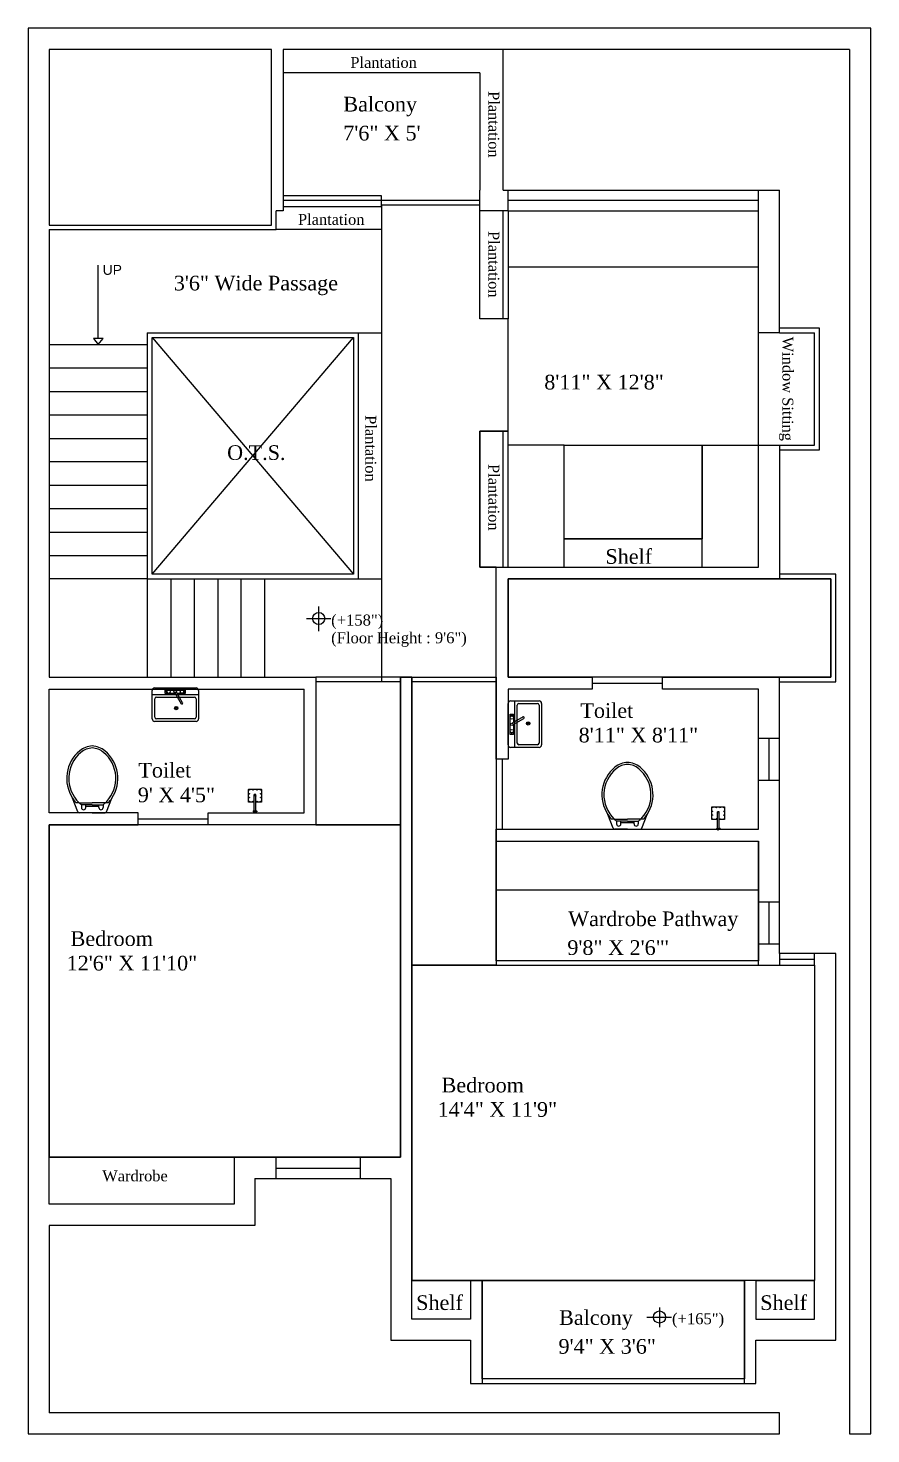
# Model space of a CAD drawing. Header units: millimetres. Extents: x 17288 to 18590, y 19555 to 20160.
# Drawn here: x 17732 to 18092, y 19555 to 20155 of the extents above; entities that cross this region are included whole.
import ezdxf

# ---------------------------------------------------------------- set-up
doc = ezdxf.new("R2010")
doc.units = ezdxf.units.MM
doc.header["$LTSCALE"] = 0.5
doc.linetypes.add('CENTER2', pattern=[28.575, 19.05, -3.175, 3.175, -3.175])
for name, color, linetype in [('Balcony1', 7, 'Continuous'), ('Balcony2', 7, 'Continuous'), ('BathRoom2', 7, 'Continuous'), ('BathRoom3', 7, 'Continuous'), ('BedRoom2', 7, 'Continuous'), ('BedRoom3', 7, 'Continuous'), ('Boundary', 7, 'Continuous'), ('Doors', 7, 'Continuous'), ('Ots1', 7, 'Continuous'), ('Passage', 7, 'Continuous'), ('Plantation', 7, 'Continuous'), ('PoojaArea', 7, 'Continuous'), ('Shelf', 7, 'Continuous'), ('Staircase', 7, 'Continuous'), ('Staircase_innerwall', 7, 'Continuous'), ('Staircase_outerwall', 7, 'Continuous'), ('WalkinCloset', 7, 'Continuous'), ('Wardrobe2', 7, 'Continuous'), ('WashBasin', 7, 'Continuous'), ('WC', 7, 'Continuous'), ('Windows', 7, 'Continuous'), ('WindowSitting', 7, 'Continuous')]:
    doc.layers.add(name, color=color, linetype=linetype)
doc.layers.add('Shower', color=7, linetype='Continuous', plot=False)
doc.styles.add('PDF Arial', font='arial.ttf')
doc.styles.add('PDF Romantic', font='romantic.ttf')

# ---------------------------------------------------------------- blocks, each defined once
blk = doc.blocks.new('WashBasin')
at = {"color": 0, "lineweight": 0}
for p, q in [((-8.84, 0), (8.84, 0)), ((-9.91, -13.21), (-9.91, -1.07)), ((-9.91, -2.86), (9.91, -2.86)), ((-8.84, -12.49), (-8.84, -4.64)), ((-8.12, -3.93), (8.12, -3.93)), ((-4.38, -2.31), (-4.38, -0.88)), ((-4.38, -0.88), (4.19, -0.88)), ((-0.1, -2.31), (-4.38, -2.31)), ((-4.02, -1.42), (-4.02, -1.78)), ((-3.62, -1.42), (-4.02, -1.42)), ((-4.02, -1.78), (-3.62, -1.78)), ((-0.2, -2.13), (2.45, -6.72)), ((3.07, -6.37), (0.42, -1.77)), ((4.19, -2.31), (0.73, -2.31)), ((3.43, -1.42), (3.83, -1.42)), ((3.83, -1.78), (3.43, -1.78)), ((3.83, -1.42), (3.83, -1.78)), ((4.19, -0.88), (4.19, -2.31)), ((8.84, -4.64), (8.84, -12.49)), ((9.91, -1.07), (9.91, -13.21)), ((8.84, -14.28), (-8.84, -14.28)), ((8.12, -13.21), (-8.12, -13.21))]:
    blk.add_line(p, q, dxfattribs=at)
for centre, radius in [((-2.95, -1.6), 0.714), ((-0.1, -1.6), 0.535), ((2.76, -1.6), 0.714), ((0.33, -8.57), 0.714), ((0.33, -8.57), 0.357)]:
    blk.add_circle(centre, radius, dxfattribs=at)
for centre, radius, start, end in [((-8.84, -1.07), 1.07, 90, 180), ((8.84, -1.07), 1.07, 0, 90), ((-8.12, -4.64), 0.714, 90, 180), ((8.12, -4.64), 0.714, 0, 90), ((2.76, -6.54), 0.357, 210, 30), ((-8.84, -13.21), 1.07, 180, 270), ((-8.12, -12.49), 0.714, 180, 270), ((8.12, -12.49), 0.714, 270, 0), ((8.84, -13.21), 1.07, 270, 0)]:
    blk.add_arc(centre, radius, start, end, dxfattribs=at)
blk = doc.blocks.new('Toilet sheet')
at = {"layer": 'WC'}
for p, q in [((0, 0), (-5.46, 0)), ((0, 0), (5.46, 0)), ((-6.13, -0.46), (-8.37, -6.29)), ((-6.82, -4.33), (-5.62, -4.33)), ((-5.62, -4.33), (0, -4.33)), ((-4.64, -3.46), (-4.64, -2.26)), ((0, -3.46), (-4.64, -3.46)), ((-2.81, -2.26), (-2.81, -2.89)), ((2.81, -2.89), (-2.81, -2.89)), ((-2.81, -2.89), (-2.81, -3.46)), ((0, -3.46), (4.64, -3.46)), ((5.62, -4.33), (0, -4.33)), ((2.81, -2.26), (2.81, -2.89)), ((2.81, -2.89), (2.81, -3.46)), ((4.64, -3.46), (4.64, -2.26)), ((5.62, -4.33), (6.82, -4.33)), ((6.13, -0.46), (8.37, -6.29))]:
    blk.add_line(p, q, dxfattribs=at)
for centre, radius, start, end in [((-5.46, -0.72), 0.716, 90, 158.95862), ((5.46, -0.72), 0.716, 21.04138, 90), ((4.36, -14.74), 14.42, 137.04176, 230.42938), ((4.36, -14.74), 15.28, 137.04176, 146.4185), ((4.36, -14.74), 14.42, 133.7957, 137.04176), ((4.36, -14.74), 14.42, 128.59147, 133.7957), ((-3.72, -2.26), 0.911, 0, 180), ((3.72, -2.26), 0.911, 0, 180), ((-4.36, -14.74), 14.42, 46.2043, 51.40853), ((-4.36, -14.74), 14.42, 309.57062, 46.2043), ((-4.36, -14.74), 15.28, 33.5815, 42.95824), ((4.36, -14.74), 15.28, 146.4185, 230.42938), ((-4.36, -14.74), 15.28, 309.57062, 33.5815), ((0.37, -19.56), 9.02, 230.42938, 267.62402), ((0.37, -19.56), 8.16, 230.42938, 267.37533), ((-0.37, -19.56), 8.16, 272.62467, 309.57062), ((-0.37, -19.56), 9.02, 272.37598, 309.57062)]:
    blk.add_arc(centre, radius, start, end, dxfattribs=at)
blk = doc.blocks.new('Shower')
at = {"linetype": 'Continuous'}
for p, q in [((-0.78, 0), (-0.71, 0)), ((-0.78, -0.31), (-0.78, 0)), ((-0.71, 0), (0.71, 0)), ((0.71, 0), (0.78, 0)), ((0.78, -0.31), (0.78, 0)), ((-2.74, -9.58), (-2.74, -4.14)), ((-2.72, -4.12), (-0.36, -4.12)), ((-2.51, -4.39), (-2.51, -4.41)), ((-2.47, -4.39), (-2.51, -4.39)), ((-2.51, -4.41), (-2.47, -4.41)), ((-2.48, -4.39), (-2.48, -4.41)), ((-2.45, -4.35), (-2.47, -4.35)), ((-2.47, -4.35), (-2.47, -4.39)), ((-2.45, -4.38), (-2.47, -4.38)), ((-2.47, -4.41), (-2.47, -4.45)), ((-2.47, -4.43), (-2.45, -4.43)), ((-2.47, -4.45), (-2.45, -4.45)), ((-2.45, -5.99), (-2.47, -5.99)), ((-2.47, -5.99), (-2.47, -6.03)), ((-2.45, -4.39), (-2.45, -4.35)), ((-2.41, -4.39), (-2.45, -4.39)), ((-2.45, -4.41), (-2.41, -4.41)), ((-2.45, -4.45), (-2.45, -4.41)), ((-2.45, -6.03), (-2.45, -5.99)), ((-2.43, -4.41), (-2.43, -4.39)), ((-2.41, -4.41), (-2.41, -4.39)), ((-0.87, -4.39), (-0.87, -4.41)), ((-0.83, -4.39), (-0.87, -4.39)), ((-0.87, -4.41), (-0.83, -4.41)), ((-0.85, -4.39), (-0.85, -4.41)), ((-0.81, -4.35), (-0.83, -4.35)), ((-0.83, -4.35), (-0.83, -4.39)), ((-0.81, -4.38), (-0.83, -4.38)), ((-0.83, -4.41), (-0.83, -4.45)), ((-0.83, -4.43), (-0.81, -4.43)), ((-0.83, -4.45), (-0.81, -4.45)), ((-0.81, -4.39), (-0.81, -4.35)), ((-0.77, -4.39), (-0.81, -4.39)), ((-0.81, -4.41), (-0.77, -4.41)), ((-0.81, -4.45), (-0.81, -4.41)), ((-0.79, -4.41), (-0.79, -4.39)), ((-0.77, -4.41), (-0.77, -4.39)), ((-0.71, -0.36), (-0.73, -0.36)), ((0.71, -0.36), (-0.71, -0.36)), ((-0.36, -0.36), (-0.36, -7.4)), ((0.36, -0.36), (0.36, -7.4)), ((0.36, -4.12), (2.72, -4.12)), ((0.73, -0.36), (0.71, -0.36)), ((0.77, -4.39), (0.77, -4.41)), ((0.81, -4.39), (0.77, -4.39)), ((0.77, -4.41), (0.81, -4.41)), ((0.79, -4.39), (0.79, -4.41)), ((0.83, -4.35), (0.81, -4.35)), ((0.81, -4.35), (0.81, -4.39)), ((0.83, -4.38), (0.81, -4.38)), ((0.81, -4.41), (0.81, -4.45)), ((0.81, -4.43), (0.83, -4.43)), ((0.81, -4.45), (0.83, -4.45)), ((0.83, -4.39), (0.83, -4.35)), ((0.87, -4.39), (0.83, -4.39)), ((0.83, -4.41), (0.87, -4.41)), ((0.83, -4.45), (0.83, -4.41)), ((0.85, -4.41), (0.85, -4.39)), ((0.87, -4.41), (0.87, -4.39)), ((2.41, -4.39), (2.41, -4.41)), ((2.45, -4.39), (2.41, -4.39)), ((2.41, -4.41), (2.45, -4.41)), ((2.43, -4.39), (2.43, -4.41)), ((2.47, -4.35), (2.45, -4.35)), ((2.45, -4.35), (2.45, -4.39)), ((2.47, -4.38), (2.45, -4.38)), ((2.45, -4.41), (2.45, -4.45)), ((2.45, -4.43), (2.47, -4.43)), ((2.45, -4.45), (2.47, -4.45)), ((2.47, -5.99), (2.45, -5.99)), ((2.45, -5.99), (2.45, -6.03)), ((2.47, -4.39), (2.47, -4.35)), ((2.51, -4.39), (2.47, -4.39)), ((2.47, -4.41), (2.51, -4.41)), ((2.47, -4.45), (2.47, -4.41)), ((2.47, -6.03), (2.47, -5.99)), ((2.48, -4.41), (2.48, -4.39)), ((2.51, -4.41), (2.51, -4.39)), ((2.74, -4.14), (2.74, -9.58)), ((2.72, -9.6), (-2.72, -9.6)), ((-2.51, -6.03), (-2.51, -6.05)), ((-2.47, -6.03), (-2.51, -6.03)), ((-2.51, -6.05), (-2.47, -6.05)), ((-2.51, -7.67), (-2.51, -7.69)), ((-2.47, -7.67), (-2.51, -7.67)), ((-2.51, -7.69), (-2.47, -7.69)), ((-2.51, -9.31), (-2.51, -9.33)), ((-2.47, -9.31), (-2.51, -9.31)), ((-2.51, -9.33), (-2.47, -9.33)), ((-2.48, -6.03), (-2.48, -6.05)), ((-2.48, -7.67), (-2.48, -7.69)), ((-2.48, -9.31), (-2.48, -9.33)), ((-2.45, -6.01), (-2.47, -6.01)), ((-2.47, -6.05), (-2.47, -6.09)), ((-2.47, -6.07), (-2.45, -6.07)), ((-2.47, -6.09), (-2.45, -6.09)), ((-2.45, -7.63), (-2.47, -7.63)), ((-2.47, -7.63), (-2.47, -7.67)), ((-2.45, -7.65), (-2.47, -7.65)), ((-2.47, -7.69), (-2.47, -7.73)), ((-2.47, -7.7), (-2.45, -7.7)), ((-2.47, -7.73), (-2.45, -7.73)), ((-2.45, -9.27), (-2.47, -9.27)), ((-2.47, -9.27), (-2.47, -9.31)), ((-2.45, -9.29), (-2.47, -9.29)), ((-2.47, -9.33), (-2.47, -9.36)), ((-2.47, -9.34), (-2.45, -9.34)), ((-2.47, -9.36), (-2.45, -9.36)), ((-2.41, -6.03), (-2.45, -6.03)), ((-2.45, -6.05), (-2.41, -6.05)), ((-2.45, -6.09), (-2.45, -6.05)), ((-2.45, -7.67), (-2.45, -7.63)), ((-2.41, -7.67), (-2.45, -7.67)), ((-2.45, -7.69), (-2.41, -7.69)), ((-2.45, -7.73), (-2.45, -7.69)), ((-2.45, -9.31), (-2.45, -9.27)), ((-2.41, -9.31), (-2.45, -9.31)), ((-2.45, -9.33), (-2.41, -9.33)), ((-2.45, -9.36), (-2.45, -9.33)), ((-2.43, -6.05), (-2.43, -6.03)), ((-2.43, -7.69), (-2.43, -7.67)), ((-2.43, -9.33), (-2.43, -9.31)), ((-2.41, -6.05), (-2.41, -6.03)), ((-2.41, -7.69), (-2.41, -7.67)), ((-2.41, -9.33), (-2.41, -9.31)), ((-0.87, -9.31), (-0.87, -9.33)), ((-0.83, -9.31), (-0.87, -9.31)), ((-0.87, -9.33), (-0.83, -9.33)), ((-0.85, -9.31), (-0.85, -9.33)), ((-0.81, -9.27), (-0.83, -9.27)), ((-0.83, -9.27), (-0.83, -9.31)), ((-0.81, -9.29), (-0.83, -9.29)), ((-0.83, -9.33), (-0.83, -9.36)), ((-0.83, -9.34), (-0.81, -9.34)), ((-0.83, -9.36), (-0.81, -9.36)), ((-0.81, -9.31), (-0.81, -9.27)), ((-0.77, -9.31), (-0.81, -9.31)), ((-0.81, -9.33), (-0.77, -9.33)), ((-0.81, -9.36), (-0.81, -9.33)), ((-0.79, -9.33), (-0.79, -9.31)), ((-0.77, -9.33), (-0.77, -9.31)), ((0.36, -7.4), (-0.36, -7.4)), ((-0.36, -7.4), (0.36, -7.4)), ((-0.36, -7.44), (-0.36, -7.4)), ((-0.36, -7.44), (0.36, -7.44)), ((0.36, -7.44), (0.36, -7.4)), ((0.77, -9.31), (0.77, -9.33)), ((0.81, -9.31), (0.77, -9.31)), ((0.77, -9.33), (0.81, -9.33)), ((0.79, -9.31), (0.79, -9.33)), ((0.83, -9.27), (0.81, -9.27)), ((0.81, -9.27), (0.81, -9.31)), ((0.83, -9.29), (0.81, -9.29)), ((0.81, -9.33), (0.81, -9.36)), ((0.81, -9.34), (0.83, -9.34)), ((0.81, -9.36), (0.83, -9.36)), ((0.83, -9.31), (0.83, -9.27)), ((0.87, -9.31), (0.83, -9.31)), ((0.83, -9.33), (0.87, -9.33)), ((0.83, -9.36), (0.83, -9.33)), ((0.85, -9.33), (0.85, -9.31)), ((0.87, -9.33), (0.87, -9.31)), ((2.41, -6.03), (2.41, -6.05)), ((2.45, -6.03), (2.41, -6.03)), ((2.41, -6.05), (2.45, -6.05)), ((2.41, -7.67), (2.41, -7.69)), ((2.45, -7.67), (2.41, -7.67)), ((2.41, -7.69), (2.45, -7.69)), ((2.41, -9.31), (2.41, -9.33)), ((2.45, -9.31), (2.41, -9.31)), ((2.41, -9.33), (2.45, -9.33)), ((2.43, -6.03), (2.43, -6.05)), ((2.43, -7.67), (2.43, -7.69)), ((2.43, -9.31), (2.43, -9.33)), ((2.47, -6.01), (2.45, -6.01)), ((2.45, -6.05), (2.45, -6.09)), ((2.45, -6.07), (2.47, -6.07)), ((2.45, -6.09), (2.47, -6.09)), ((2.47, -7.63), (2.45, -7.63)), ((2.45, -7.63), (2.45, -7.67)), ((2.47, -7.65), (2.45, -7.65)), ((2.45, -7.69), (2.45, -7.73)), ((2.45, -7.7), (2.47, -7.7)), ((2.45, -7.73), (2.47, -7.73)), ((2.47, -9.27), (2.45, -9.27)), ((2.45, -9.27), (2.45, -9.31)), ((2.47, -9.29), (2.45, -9.29)), ((2.45, -9.33), (2.45, -9.36)), ((2.45, -9.34), (2.47, -9.34)), ((2.45, -9.36), (2.47, -9.36)), ((2.51, -6.03), (2.47, -6.03)), ((2.47, -6.05), (2.51, -6.05)), ((2.47, -6.09), (2.47, -6.05)), ((2.47, -7.67), (2.47, -7.63)), ((2.51, -7.67), (2.47, -7.67)), ((2.47, -7.69), (2.51, -7.69)), ((2.47, -7.73), (2.47, -7.69)), ((2.47, -9.31), (2.47, -9.27)), ((2.51, -9.31), (2.47, -9.31)), ((2.47, -9.33), (2.51, -9.33)), ((2.47, -9.36), (2.47, -9.33)), ((2.48, -6.05), (2.48, -6.03)), ((2.48, -7.69), (2.48, -7.67)), ((2.48, -9.33), (2.48, -9.31)), ((2.51, -6.05), (2.51, -6.03)), ((2.51, -7.69), (2.51, -7.67)), ((2.51, -9.33), (2.51, -9.31))]:
    blk.add_line(p, q, dxfattribs=at)
at = {"linetype": 'CENTER2'}
for p, q in [((0.48, 0), (-0.48, 0)), ((0, 0.48), (0, -0.48))]:
    blk.add_line(p, q, dxfattribs=at)
at = {"linetype": 'Continuous'}
for centre in [(-2.46, -4.4), (-2.46, -6.04), (-0.82, -4.4), (0.82, -4.4), (2.46, -4.4), (2.46, -6.04), (-2.46, -7.68), (-2.46, -9.32), (-0.82, -9.32), (0.82, -9.32), (2.46, -7.68), (2.46, -9.32)]:
    blk.add_circle(centre, 0.0959, dxfattribs=at)
for centre, radius, start, end in [((-2.72, -4.14), 0.024, 90, 180), ((-0.73, -0.31), 0.048, 180, 270), ((0.73, -0.31), 0.048, 270, 0), ((2.72, -4.14), 0.024, 0, 90), ((-2.72, -9.58), 0.024, 180, 270), ((0, -6.86), 0.444, 144.17523, 215.82477), ((0, -6.86), 0.441, 144.60886, 215.39114), ((0, -6.86), 0.434, 145.96842, 214.03158), ((0, -6.86), 0.432, 146.44269, 213.55731), ((0, -6.86), 0.392, 156.45746, 203.54254), ((0, -6.86), 0.444, 0, 35.82477), ((0, -6.86), 0.441, 0, 35.39114), ((0, -6.86), 0.434, 0, 34.03158), ((0, -6.86), 0.432, 326.44269, 33.55731), ((0, -6.86), 0.392, 336.45746, 23.54254), ((0, -6.86), 0.444, 324.17523, 0), ((0, -6.86), 0.434, 325.96842, 0), ((0, -6.86), 0.441, 324.60886, 0), ((2.72, -9.58), 0.024, 270, 0)]:
    blk.add_arc(centre, radius, start, end, dxfattribs=at)

msp = doc.modelspace()

# ---------------------------------------------------------------- linework, layer by layer
at = {"layer": 'Balcony1', "lineweight": 25}
for p, q in [((17840.96, 20145.89), (17840.96, 20076.94)), ((17925.02, 20135.96), (17840.96, 20135.96)), ((17925.02, 20076.94), (17925.02, 20085.89))]:
    msp.add_line(p, q, dxfattribs=at)
at = {"layer": 'Balcony1'}
msp.add_line((17925.02, 20135.96), (17925.02, 20085.89), dxfattribs=at)
at = {"layer": 'Balcony2'}
for p, q in [((17932.01, 19876.06), (17932.01, 19924.92)), ((18001.73, 19608.97), (18001.73, 19600.59))]:
    msp.add_line(p, q, dxfattribs=at)
at = {"layer": 'Balcony2', "lineweight": 25}
for p, q in [((17925.99, 19620.45), (17925.99, 19576.54)), ((18038.02, 19620.45), (17925.99, 19620.45)), ((18038.02, 19576.54), (18038.02, 19620.45)), ((17996.34, 19604.79), (18006.83, 19604.79)), ((18038.02, 19578.5), (17925.99, 19578.5))]:
    msp.add_line(p, q, dxfattribs=at)
at = {"layer": 'Balcony2'}
msp.add_lwpolyline([(17925.99, 19620.45), (18038.02, 19620.45), (18038.02, 19578.5), (17925.99, 19578.5)], close=True, dxfattribs=at)
at = {"layer": 'Balcony2', "lineweight": 25}
msp.add_circle((18001.73, 19604.86), 2.59, dxfattribs=at)
at = {"layer": 'BathRoom2', "lineweight": 25}
for p, q in [((17740.96, 19820.03), (17740.96, 19872.89)), ((17740.96, 19872.89), (17849.91, 19872.89)), ((17849.91, 19820.03), (17849.91, 19872.89)), ((17779.01, 19820.03), (17740.96, 19820.03)), ((17779.01, 19814.99), (17779.01, 19820.03)), ((17808.93, 19814.99), (17808.93, 19820.03)), ((17808.93, 19820.03), (17849.91, 19820.03))]:
    msp.add_line(p, q, dxfattribs=at)
at = {"layer": 'BathRoom3', "lineweight": 25}
for p, q in [((18052.98, 19919.89), (17937.04, 19919.89)), ((17937.04, 19919.89), (17937.04, 19877.93)), ((18074.94, 19919.89), (18052.98, 19919.89)), ((18074.94, 19877.93), (18074.94, 19919.89)), ((17937.04, 19877.93), (17972.99, 19877.93)), ((17972.99, 19877.93), (17972.99, 19872.89)), ((18002.92, 19872.89), (18002.92, 19877.93)), ((18002.92, 19877.93), (18052.98, 19877.93)), ((18052.98, 19877.93), (18074.94, 19877.93)), ((17972.99, 19872.89), (17937.04, 19872.89)), ((17937.04, 19872.89), (17937.04, 19842.96)), ((18044.03, 19872.89), (18002.92, 19872.89)), ((18044.03, 19813.04), (18044.03, 19872.89)), ((17937.04, 19842.96), (17932.01, 19842.96)), ((17932.01, 19813.04), (18044.03, 19813.04))]:
    msp.add_line(p, q, dxfattribs=at)
at = {"layer": 'BathRoom3'}
msp.add_lwpolyline([(17937.04, 19919.89), (18074.94, 19919.89), (18074.94, 19877.93), (17937.04, 19877.93)], close=True, dxfattribs=at)
at = {"layer": 'BedRoom2', "lineweight": 25}
for p, q in [((17854.95, 19877.93), (17854.95, 19814.99)), ((17895.93, 19877.93), (17891.03, 19877.93)), ((17891.03, 19877.93), (17891.03, 19673.04)), ((17740.96, 19673.04), (17740.96, 19814.99)), ((17740.96, 19814.99), (17779.01, 19814.99)), ((17854.95, 19814.99), (17808.93, 19814.99)), ((17891.03, 19673.04), (17819.98, 19673.04))]:
    msp.add_line(p, q, dxfattribs=at)
at = {"layer": 'BedRoom2'}
for points in [[(17854.95, 19814.99), (17891.03, 19814.99), (17891.03, 19877.93), (17854.95, 19877.93)], [(17891.03, 19814.99), (17740.96, 19814.99), (17740.96, 19673.04), (17891.03, 19673.04)]]:
    msp.add_lwpolyline(points, close=True, dxfattribs=at)
at = {"layer": 'BedRoom3'}
for p, q in [((17895.93, 19877.93), (17895.93, 19620.45)), ((17932.01, 19754.99), (18067.95, 19754.99)), ((18067.95, 19754.99), (18067.95, 19620.45)), ((17920.96, 19620.45), (17925.99, 19620.45)), ((18042.91, 19620.45), (18038.02, 19620.45))]:
    msp.add_line(p, q, dxfattribs=at)
at = {"layer": 'BedRoom3', "lineweight": 25}
msp.add_line((17932.01, 19842.96), (17932.01, 19876.06), dxfattribs=at)
at = {"layer": 'BedRoom3'}
for points in [[(17895.93, 19877.93), (17932.01, 19877.93), (17932.01, 19754.99), (17895.93, 19754.99)], [(17895.93, 19754.99), (18067.95, 19754.99), (18067.95, 19620.45), (17895.93, 19620.45)]]:
    msp.add_lwpolyline(points, close=True, dxfattribs=at)
at = {"layer": 'Boundary', "lineweight": 25}
for p, q in [((18092, 20154.98), (17732.01, 20154.98)), ((17732.01, 20154.98), (17732.01, 19555)), ((18092, 19555), (18092, 20154.98)), ((18082.91, 20145.89), (17934.95, 20145.89)), ((17934.95, 20085.89), (17934.95, 20145.89)), ((18082.91, 20145.89), (18082.91, 19555)), ((18052.98, 20024.92), (18052.98, 20085.89)), ((18070.05, 20026.88), (18052.98, 20026.88)), ((18070.05, 19974.99), (18070.05, 20026.88)), ((18052.98, 19976.95), (18052.98, 19919.89)), ((18052.98, 19974.99), (18070.05, 19974.99)), ((18077.04, 19921.98), (18052.98, 19921.98)), ((18077.04, 19875.97), (18077.04, 19921.98)), ((18052.98, 19760.03), (18052.98, 19877.93)), ((18052.98, 19875.97), (18077.04, 19875.97)), ((18077.04, 19760.03), (18052.98, 19760.03)), ((18077.04, 19595), (18077.04, 19760.03)), ((17828.93, 19663.95), (17828.93, 19643.95)), ((17828.93, 19663.95), (17886.97, 19663.95)), ((17886.97, 19663.95), (17886.97, 19595)), ((17828.93, 19643.95), (17740.96, 19643.95)), ((17740.96, 19643.95), (17740.96, 19563.95)), ((17886.97, 19595), (17920.96, 19595)), ((17920.96, 19595), (17920.96, 19576.54)), ((18042.91, 19576.54), (18042.91, 19595)), ((18042.91, 19595), (18077.04, 19595)), ((17920.96, 19576.54), (18042.91, 19576.54)), ((18052.98, 19563.95), (17740.96, 19563.95)), ((18052.98, 19555), (18052.98, 19563.95)), ((17732.01, 19555), (18052.98, 19555)), ((18082.91, 19555), (18092, 19555))]:
    msp.add_line(p, q, dxfattribs=at)
at = {"layer": 'Boundary'}
msp.add_line((17934.95, 20085.89), (18052.98, 20085.89), dxfattribs=at)
at = {"layer": 'Doors', "lineweight": 25}
for p, q in [((17882.92, 20083.38), (17840.96, 20083.38)), ((17882.92, 20078.9), (17882.92, 20083.38)), ((17925.02, 20081.42), (17840.96, 20081.42)), ((17925.02, 20079.46), (17882.92, 20079.46))]:
    msp.add_line(p, q, dxfattribs=at)
at = {"layer": 'Doors'}
for p, q in [((17854.95, 19876.06), (17891.03, 19876.06)), ((17895.93, 19876.06), (17932.01, 19876.06)), ((17972.99, 19875.41), (18002.92, 19875.41)), ((17934.53, 19842.96), (17934.53, 19813.04)), ((17779.01, 19817.51), (17808.93, 19817.51))]:
    msp.add_line(p, q, dxfattribs=at)
at = {"layer": 'Ots1', "lineweight": 25}
for p, q in [((17785.02, 20022.96), (17871.03, 20022.96)), ((17785.02, 19921.98), (17785.02, 20022.96)), ((17785.02, 20022.96), (17871.03, 19921.98)), ((17785.02, 19921.98), (17871.03, 20022.96)), ((17871.03, 20022.96), (17871.03, 19921.98)), ((17871.03, 19921.98), (17785.02, 19921.98))]:
    msp.add_line(p, q, dxfattribs=at)
at = {"layer": 'Passage', "lineweight": 25}
for p, q in [((17856.07, 19908.14), (17856.07, 19897.65)), ((17850.89, 19902.96), (17861.38, 19902.96))]:
    msp.add_line(p, q, dxfattribs=at)
at = {"layer": 'Passage'}
msp.add_lwpolyline([(17882.92, 19919.89), (17882.92, 19876.06), (17891.03, 19876.06), (17891.03, 19877.93), (17895.93, 19877.93), (17895.93, 19876.06), (17932.01, 19876.06), (17932.01, 19924.92), (17925.02, 19924.92), (17925.02, 19982.96), (17937.04, 19982.96), (17937.04, 20030.93), (17925.02, 20030.93), (17925.02, 20079.46), (17882.92, 20079.46), (17882.92, 20068.97), (17882.92, 19919.89)], dxfattribs=at)
at = {"layer": 'Passage', "lineweight": 25}
msp.add_circle((17856.14, 19903.03), 2.59, dxfattribs=at)
at = {"layer": 'Plantation', "lineweight": 25}
for p, q in [((17934.95, 20145.89), (17840.96, 20145.89)), ((17838.03, 20068.97), (17838.03, 20076.94)), ((17840.96, 20076.94), (17838.03, 20076.94)), ((17840.96, 20078.9), (17882.92, 20078.9)), ((17882.92, 20078.9), (17882.92, 20068.97)), ((17937.04, 20076.94), (17925.02, 20076.94)), ((17925.02, 20030.93), (17925.02, 20076.94)), ((17934.95, 20030.93), (17934.95, 20076.94)), ((17882.92, 20068.97), (17838.03, 20068.97)), ((17934.95, 20030.93), (17925.02, 20030.93)), ((17872.99, 20024.92), (17872.99, 19919.89)), ((17882.92, 20024.92), (17882.92, 19919.89)), ((17937.04, 19982.96), (17925.02, 19982.96)), ((17925.02, 19982.96), (17925.02, 19924.92)), ((17934.95, 19924.92), (17934.95, 19982.96))]:
    msp.add_line(p, q, dxfattribs=at)
at = {"layer": 'Plantation'}
for p, q in [((17872.99, 19919.89), (17882.92, 19919.89)), ((17925.02, 19924.92), (17932.01, 19924.92))]:
    msp.add_line(p, q, dxfattribs=at)
at = {"layer": 'PoojaArea', "lineweight": 25}
for p, q in [((17835.93, 20145.89), (17740.96, 20145.89)), ((17835.93, 20070.93), (17835.93, 20145.89)), ((17740.96, 20070.93), (17835.93, 20070.93))]:
    msp.add_line(p, q, dxfattribs=at)
at = {"layer": 'PoojaArea'}
msp.add_line((17740.96, 20145.89), (17740.96, 20070.93), dxfattribs=at)
at = {"layer": 'Shelf', "lineweight": 25}
for p, q in [((17937.04, 20076.94), (17937.04, 20030.93)), ((18044.03, 19924.92), (18044.03, 20076.94)), ((18044.03, 20052.89), (17937.04, 20052.89)), ((17937.04, 19924.92), (17937.04, 19982.96)), ((17960.96, 19976.95), (17937.04, 19976.95)), ((17960.96, 19924.92), (17960.96, 19976.95)), ((18019.98, 19924.92), (18019.98, 19976.95)), ((18019.98, 19976.95), (18044.03, 19976.95)), ((17960.96, 19936.95), (18019.98, 19936.95)), ((17932.01, 19924.92), (18044.03, 19924.92)), ((17895.93, 19603.95), (17895.93, 19620.45)), ((17920.96, 19620.45), (17920.96, 19603.95)), ((18042.91, 19620.45), (18042.91, 19603.95)), ((18067.95, 19603.95), (18067.95, 19620.45)), ((17920.96, 19603.95), (17895.93, 19603.95)), ((18042.91, 19603.95), (18067.95, 19603.95))]:
    msp.add_line(p, q, dxfattribs=at)
at = {"layer": 'Shelf'}
for p, q in [((17937.04, 20076.94), (18044.03, 20076.94)), ((17937.04, 20030.93), (17934.95, 20030.93)), ((17895.93, 19620.45), (17920.96, 19620.45)), ((18042.91, 19620.45), (18067.95, 19620.45))]:
    msp.add_line(p, q, dxfattribs=at)
msp.add_lwpolyline([(17960.96, 19976.95), (18019.98, 19976.95), (18019.98, 19936.95), (17960.96, 19936.95)], close=True, dxfattribs=at)
at = {"layer": 'Staircase', "lineweight": 25}
for p, q in [((17761.94, 20022.4), (17761.94, 20053.87)), ((17759.99, 20022.54), (17761.94, 20019.88)), ((17764.04, 20022.54), (17759.99, 20022.54)), ((17761.94, 20019.88), (17764.04, 20022.54)), ((17740.96, 20019.88), (17782.92, 20019.88)), ((17740.96, 20009.95), (17782.92, 20009.95)), ((17740.96, 19999.88), (17782.92, 19999.88)), ((17740.96, 19989.95), (17782.92, 19989.95)), ((17740.96, 19979.88), (17782.92, 19979.88)), ((17740.96, 19969.95), (17782.92, 19969.95)), ((17740.96, 19959.88), (17782.92, 19959.88)), ((17740.96, 19949.95), (17782.92, 19949.95)), ((17740.96, 19939.88), (17782.92, 19939.88)), ((17740.96, 19929.96), (17782.92, 19929.96)), ((17792.99, 19919.89), (17792.99, 19877.93)), ((17802.92, 19919.89), (17802.92, 19877.93)), ((17812.99, 19919.89), (17812.99, 19877.93)), ((17822.92, 19919.89), (17822.92, 19877.93)), ((17832.99, 19919.89), (17832.99, 19877.93))]:
    msp.add_line(p, q, dxfattribs=at)
at = {"layer": 'Staircase'}
for q in [(17740.96, 19919.89), (17782.92, 19877.93)]:
    msp.add_line((17782.92, 19919.89), q, dxfattribs=at)
at = {"layer": 'Staircase_innerwall', "lineweight": 25}
for q in [(17782.92, 19919.89), (17882.92, 20024.92)]:
    msp.add_line((17782.92, 20024.92), q, dxfattribs=at)
at = {"layer": 'Staircase_innerwall'}
msp.add_line((17782.92, 19919.89), (17872.99, 19919.89), dxfattribs=at)
at = {"layer": 'Staircase_outerwall', "lineweight": 25}
for p, q in [((17740.96, 20068.97), (17838.03, 20068.97)), ((17740.96, 20068.97), (17740.96, 19877.93)), ((17740.96, 19877.93), (17854.95, 19877.93))]:
    msp.add_line(p, q, dxfattribs=at)
at = {"layer": 'WalkinCloset', "lineweight": 25}
for p, q in [((17932.01, 19808), (17932.01, 19813.04)), ((17932.01, 19808), (18044.03, 19808)), ((17932.01, 19787.02), (17932.01, 19808)), ((18044.03, 19754.99), (18044.03, 19808)), ((18044.03, 19787.02), (17932.01, 19787.02)), ((18044.03, 19756.95), (17932.01, 19756.95)), ((17932.01, 19756.95), (17932.01, 19754.99))]:
    msp.add_line(p, q, dxfattribs=at)
at = {"layer": 'WalkinCloset'}
msp.add_lwpolyline([(17932.01, 19808), (18044.03, 19808), (18044.03, 19756.95), (17932.01, 19756.95)], close=True, dxfattribs=at)
at = {"layer": 'Wardrobe2'}
for p in [(17819.98, 19673.04), (17740.96, 19653.04)]:
    msp.add_line(p, (17740.96, 19673.04), dxfattribs=at)
at = {"layer": 'Wardrobe2', "lineweight": 25}
for p, q in [((17819.98, 19673.04), (17819.98, 19653.04)), ((17819.98, 19653.04), (17740.96, 19653.04))]:
    msp.add_line(p, q, dxfattribs=at)
at = {"layer": 'Windows'}
for p, q in [((17937.04, 20076.94), (17937.04, 20085.89)), ((18044.03, 20076.94), (18044.03, 20085.89)), ((18052.98, 19760.03), (18052.98, 19754.99)), ((18067.95, 19754.99), (18067.95, 19760.03))]:
    msp.add_line(p, q, dxfattribs=at)
at = {"layer": 'Windows', "lineweight": 25}
for p, q in [((18044.03, 20081.42), (17937.04, 20081.42)), ((18044.03, 19851.92), (18052.98, 19851.92)), ((18048.51, 19834.01), (18048.51, 19851.92)), ((18044.03, 19834.01), (18052.98, 19834.01)), ((18052.98, 19781.99), (18044.03, 19781.99)), ((18048.51, 19763.95), (18048.51, 19781.99)), ((18052.98, 19763.95), (18044.03, 19763.95)), ((18067.95, 19757.51), (18052.98, 19757.51)), ((17838.03, 19663.95), (17838.03, 19673.04)), ((17838.03, 19668.42), (17873.97, 19668.42)), ((17873.97, 19663.95), (17873.97, 19673.04))]:
    msp.add_line(p, q, dxfattribs=at)
at = {"layer": 'WindowSitting', "lineweight": 25}
for p, q in [((18052.98, 20024.92), (18044.03, 20024.92)), ((18067.95, 19976.95), (18067.95, 20024.92)), ((18044.03, 19976.95), (18067.95, 19976.95))]:
    msp.add_line(p, q, dxfattribs=at)
at = {"layer": 'WindowSitting'}
msp.add_line((18052.98, 20024.92), (18067.95, 20024.92), dxfattribs=at)

# ---------------------------------------------------------------- block references
at = {"layer": 'Shower', "rotation": 180}
for p in [(17828.93, 19820.51), (18026.79, 19813.04)]:
    msp.add_blockref('Shower', p, dxfattribs=at)
at = {"layer": 'WashBasin'}
msp.add_blockref('WashBasin', (17794.95, 19873.37), dxfattribs=at)
at = {"layer": 'WashBasin', "rotation": 90}
msp.add_blockref('WashBasin', (17937.04, 19857.93), dxfattribs=at)
at = {"layer": 'WC', "rotation": 180}
for p in [(17759.42, 19820.03), (17988.02, 19813.04)]:
    msp.add_blockref('Toilet sheet', p, dxfattribs=at)

# ---------------------------------------------------------------- texts
at = {"layer": 'Balcony1', "style": 'PDF Romantic'}
for s, p in [('Balcony', (17866.66, 20119.4)), ('7\'6" X 5\'', (17866.64, 20107.04))]:
    msp.add_text(s, height=6.259, dxfattribs=at).set_placement(p)
at = {"layer": 'Balcony2', "style": 'PDF Romantic'}
for s, height, p in [('Balcony', 6.259, (17958.82, 19601.52)), ('(+165")', 4.694, (18007.05, 19601.82)), ('9\'4" X 3\'6"', 6.2591, (17958.57, 19589.22))]:
    msp.add_text(s, height=height, dxfattribs=at).set_placement(p)
at = {"layer": 'BathRoom2', "style": 'PDF Romantic'}
for s, p in [('Toilet', (17779.13, 19835.14)), ('9\' X 4\'5"', (17778.86, 19824.6))]:
    msp.add_text(s, height=6.259, dxfattribs=at).set_placement(p)
at = {"layer": 'BathRoom3', "style": 'PDF Romantic'}
for s, height, p in [('Toilet', 6.259, (17967.93, 19860.59)), ('8\'11" X 8\'11"', 6.2591, (17967.17, 19850.12))]:
    msp.add_text(s, height=height, dxfattribs=at).set_placement(p)
at = {"layer": 'BedRoom2', "style": 'PDF Romantic'}
for s, height, p in [('Bedroom', 6.259, (17750.16, 19763.25)), ('12\'6" X 11\'10"', 6.2591, (17748.47, 19752.78))]:
    msp.add_text(s, height=height, dxfattribs=at).set_placement(p)
at = {"layer": 'BedRoom3', "style": 'PDF Romantic'}
for s, height, p in [('Bedroom', 6.259, (17908.62, 19700.73)), ('14\'4" X 11\'9"', 6.2591, (17906.93, 19690.34))]:
    msp.add_text(s, height=height, dxfattribs=at).set_placement(p)
at = {"layer": 'Ots1', "style": 'PDF Romantic'}
msp.add_text('O.T.S.', height=6.259, dxfattribs=at).set_placement((17817.02, 19970.69))
at = {"layer": 'Passage', "style": 'PDF Romantic'}
for s, height, p in [('3\'6" Wide Passage', 6.2591, (17794.25, 20043.04)), ('(+158")', 4.694, (17861.46, 19899.99)), ('(Floor Height : 9\'6")', 4.6943, (17861.46, 19892.43))]:
    msp.add_text(s, height=height, dxfattribs=at).set_placement(p)
at = {"layer": 'Plantation', "style": 'PDF Romantic'}
for p in [(17869.69, 20138.01), (17847.31, 20071.02)]:
    msp.add_text('Plantation', height=4.632, dxfattribs=at).set_placement(p)
for p in [(17928.66, 20128.07), (17928.66, 20068.36), (17876.07, 19989.76), (17928.66, 19968.92)]:
    msp.add_text('Plantation', height=4.632, rotation=270, dxfattribs=at).set_placement(p)
at = {"layer": 'Shelf', "style": 'PDF Romantic'}
for s, height, p in [('8\'11" X 12\'8"', 6.2591, (17952.49, 20000.75)), ('Shelf', 6.259, (17978.6, 19926.34)), ('Shelf', 6.259, (17897.77, 19607.89)), ('Shelf', 6.259, (18044.75, 19607.89))]:
    msp.add_text(s, height=height, dxfattribs=at).set_placement(p)
at = {"layer": 'Staircase', "style": 'PDF Arial'}
msp.add_text('UP', height=4.244, dxfattribs=at).set_placement((17763.87, 20049.69))
at = {"layer": 'WalkinCloset', "style": 'PDF Romantic'}
for s, p in [('Wardrobe Pathway', (17962.69, 19771.72)), ('9\'8" X 2\'6"\'', (17962.35, 19759.43))]:
    msp.add_text(s, height=6.2591, dxfattribs=at).set_placement(p)
at = {"layer": 'Wardrobe2', "style": 'PDF Romantic'}
msp.add_text('Wardrobe', height=4.632, dxfattribs=at).set_placement((17763.7, 19662.8))
at = {"layer": 'WindowSitting', "style": 'PDF Romantic'}
msp.add_text('Window Sitting', height=4.6318, rotation=270, dxfattribs=at).set_placement((18054.24, 20023.3))

doc.saveas('drawing.dxf')
